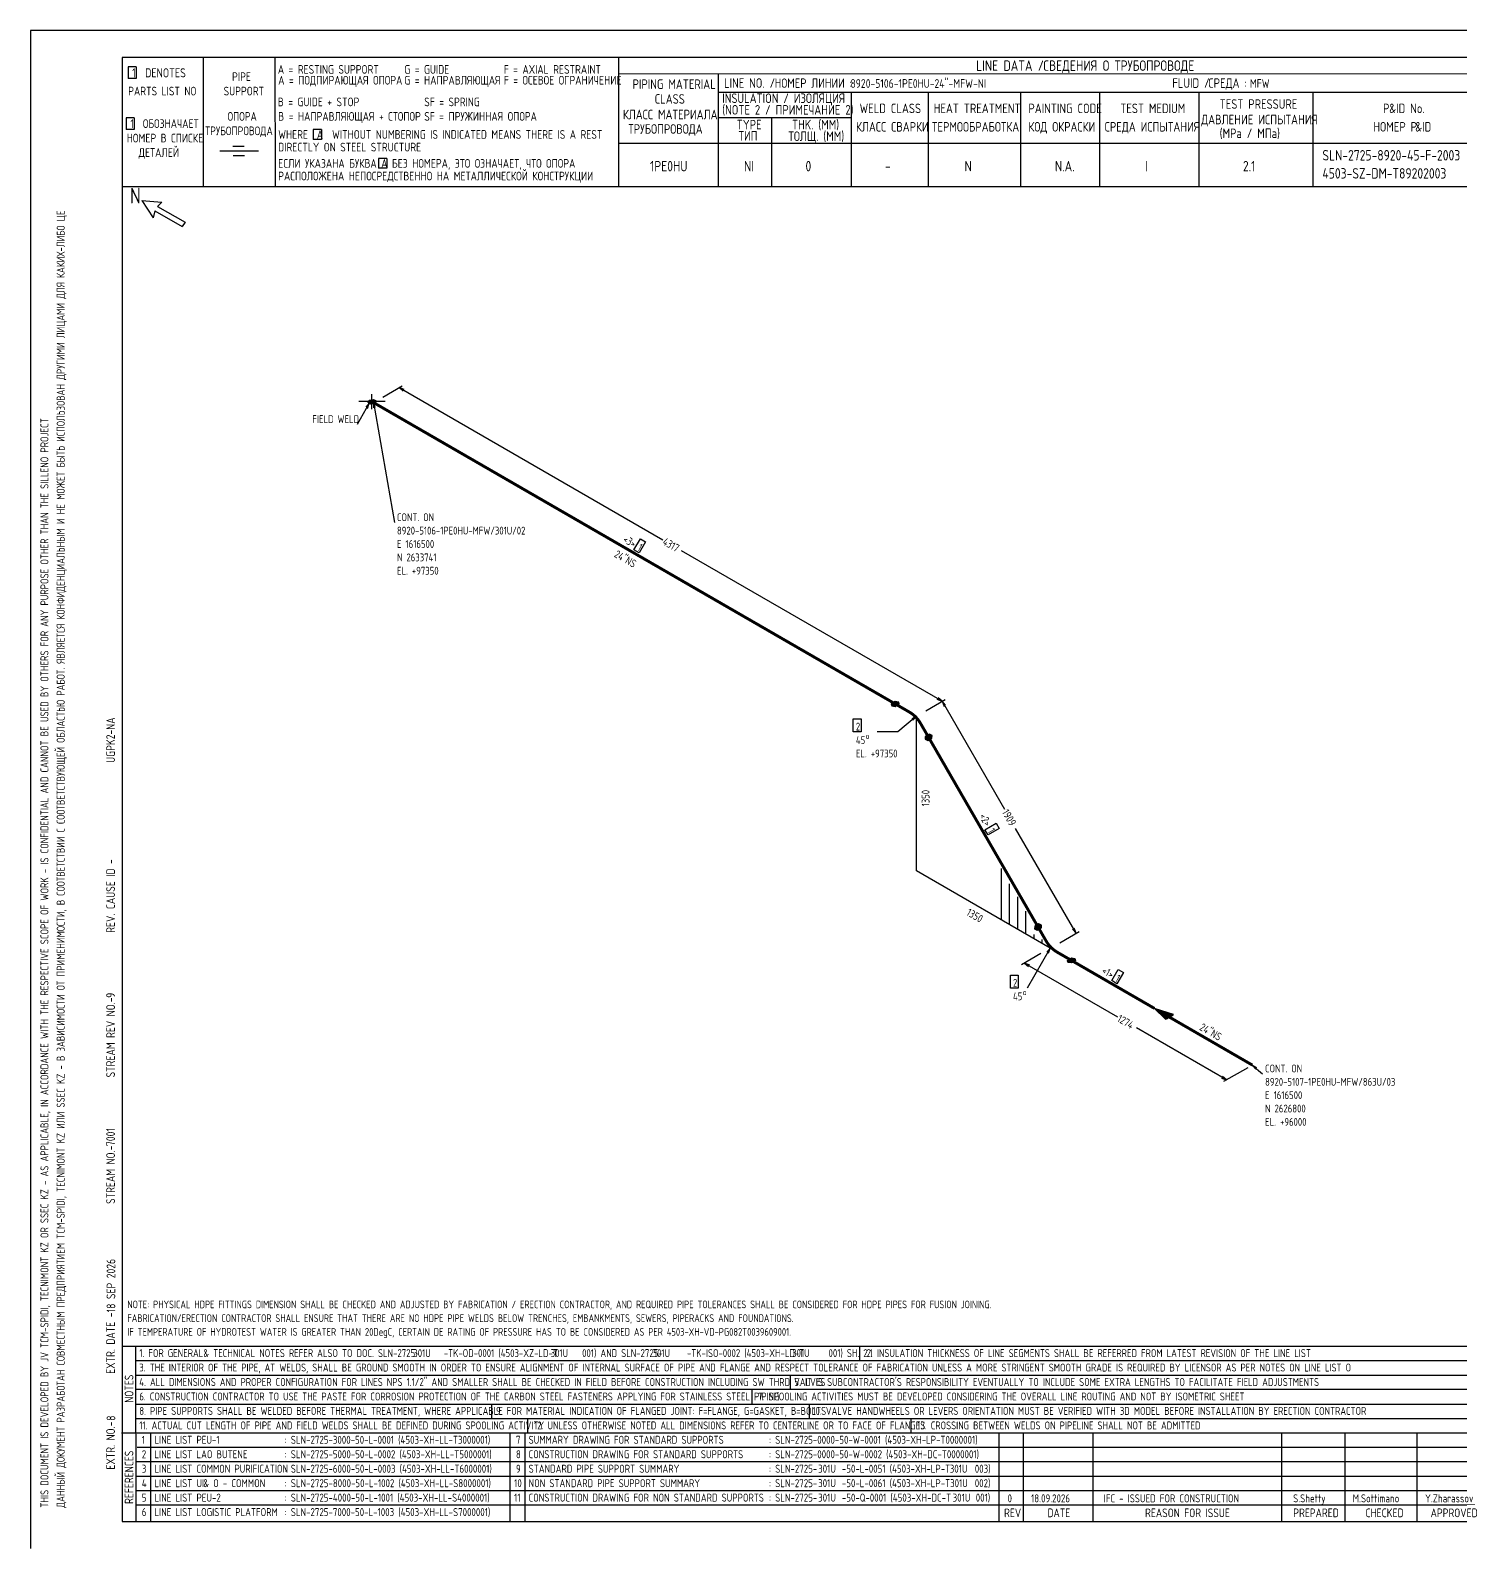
# Model space of a CAD drawing. Extents: x -1005 to 594, y -998 to 420.
# Drawn here: x 0 to 395.7, y 0 to 420 of the extents above; entities that cross this region are included whole.
import ezdxf

# ---------------------------------------------------------------- set-up
doc = ezdxf.new("R2010")
doc.units = 0
doc.styles.add('TTFN17', font='GOST type A')

msp = doc.modelspace()

# ---------------------------------------------------------------- linework, layer by layer
at = {"layer": 'GT_1', "flags": 128}
for points in [[(0, 420), (0, 0)], [(594, 420), (0, 420)], [(589.1, 412.5), (25.4, 412.5)], [(25.4, 412.5), (25.4, 7.5)], [(47.8, 412.5), (47.8, 376.7)], [(67.6, 412.5), (67.7, 376.7)], [(162.7, 412.5), (162.7, 376.7)], [(29.3, 409.9), (27.1, 409.9)], [(27.1, 409.9), (27.1, 406.7)], [(29.3, 409.9), (29.3, 406.7)], [(589.1, 408), (162.7, 407.9)], [(190.3, 407.8), (190.3, 376.7)], [(29.3, 406.7), (27.1, 406.7)], [(190.3, 402.9), (402.7, 402.9)], [(227.1, 402.9), (227.1, 376.7)], [(248.4, 402.9), (248.4, 376.8)], [(273.9, 402.9), (273.9, 376.7)], [(295.8, 402.9), (295.8, 376.7)], [(323.2, 402.9), (323.2, 376.7)], [(354.8, 402.9), (354.8, 376.8)], [(28.7, 395.8), (26.5, 395.8)], [(26.5, 395.8), (26.5, 392.6)], [(28.7, 395.8), (28.7, 392.6)], [(227.1, 395.8), (190.3, 395.8)], [(205, 395.8), (205, 376.7)], [(28.7, 392.6), (26.5, 392.6)], [(80.5, 392.6), (78.2, 392.6)], [(78.2, 392.6), (78.2, 389.8)], [(80.5, 392.6), (80.5, 389.8)], [(63.1, 386.6), (52.4, 386.6)], [(59.1, 387.9), (56, 387.9)], [(80.5, 389.8), (78.2, 389.8)], [(230.2, 388.7), (162.7, 388.7)], [(402.7, 388.7), (226.9, 388.7)], [(59.2, 385.3), (56.1, 385.3)], [(98.6, 384.6), (96.3, 384.6)], [(96.3, 384.6), (96.3, 381.9)], [(98.6, 384.6), (98.6, 381.9)], [(98.6, 381.9), (96.3, 381.9)], [(402.7, 376.7), (25.4, 376.7)], [(30.8, 372.9), (34, 368.1)], [(30.8, 372.9), (36.4, 372.5)], [(34.4, 370.1), (34, 368.1)], [(34.4, 370.1), (42, 365.7)], [(36.4, 372.5), (35.2, 371.3)], [(35.2, 371.3), (42.8, 366.9)], [(42.8, 366.9), (42, 365.7)], [(94.5, 315.2), (94.5, 319.4)], [(97.5, 318.57), (102.83, 321.65)], [(103.42, 320.68), (102, 321.2), (103.12, 320.23)], [(102, 321.2), (174.97, 279.05)], [(93.75, 316.85), (90.38, 311)], [(98.17, 317.3), (90.9, 317.3)], [(93.22, 315.43), (93.75, 316.85), (92.78, 315.73)], [(94.12, 316.62), (93.45, 317.07), (93.75, 317.68), (94.88, 317.9), (95.62, 317.52), (95.25, 316.85), (94.12, 316.62)], [(93.51, 317.2), (95.44, 317.2)], [(93.56, 317), (95.33, 317)], [(93.61, 317.4), (95.56, 317.4)], [(93.71, 317.6), (95.47, 317.6)], [(93.86, 316.8), (95, 316.8)], [(94.38, 317.8), (95.08, 317.8)], [(95.4, 315.65), (94.88, 317.07), (94.88, 315.57)], [(94.88, 317.07), (100.72, 283.85)], [(168.75, 279.35), (170.18, 278.52), (168.45, 275.45), (166.95, 276.27), (168.75, 279.35)], [(252.22, 234.43), (180.15, 276.05)], [(250.8, 234.95), (252.22, 234.43), (251.1, 235.4)], [(238.12, 233.68), (238.28, 233.15), (239.25, 233), (240.38, 233.68), (240.22, 234.2), (239.25, 234.35), (238.12, 233.68)], [(238.15, 233.6), (240.25, 233.6)], [(238.2, 233.4), (239.92, 233.4)], [(238.26, 233.2), (239.58, 233.2)], [(238.33, 233.8), (240.34, 233.8)], [(238.67, 234), (240.28, 234)], [(239, 234.2), (240.22, 234.2)], [(247.72, 231.8), (253.05, 234.88)], [(247.72, 231.8), (253.05, 234.88)], [(253.2, 233.3), (252.22, 234.43), (252.75, 233)], [(252.22, 234.43), (269.48, 204.57)], [(227.62, 229.55), (229.8, 229.55), (229.8, 225.95), (227.62, 225.95), (227.62, 229.55)], [(245.1, 230.3), (239.93, 225.95), (234.22, 225.95)], [(244.12, 229.18), (245.1, 230.3), (243.82, 229.55)], [(245.1, 187.47), (245.1, 230.3)], [(247.57, 224.68), (247.5, 223.93), (248.25, 223.55), (249.38, 224.22), (249.45, 224.97), (248.7, 225.35), (247.57, 224.68)], [(247.51, 224), (249, 224)], [(247.53, 224.2), (249.33, 224.2)], [(247.55, 224.4), (249.39, 224.4)], [(247.57, 224.6), (249.41, 224.6)], [(247.75, 223.8), (248.67, 223.8)], [(247.78, 224.8), (249.43, 224.8)], [(248.12, 225), (249.4, 225)], [(248.45, 225.2), (249, 225.2)], [(267.15, 200.68), (268.05, 199.25), (264.98, 197.45), (264.07, 198.88), (267.15, 200.68)], [(289.27, 170.22), (272.55, 199.25)], [(282.15, 166.1), (245.1, 187.47)], [(268.65, 173.9), (268.65, 188.15)], [(270.9, 172.62), (270.9, 183.88)], [(273.15, 171.28), (273.15, 180.28)], [(275.4, 170), (275.4, 176.38)], [(277.88, 172.18), (277.8, 171.43), (278.55, 171.05), (279.68, 171.72), (279.75, 172.47), (279, 172.85), (277.88, 172.18)], [(278.25, 172.4), (279.74, 172.4)], [(278.58, 172.6), (279.5, 172.6)], [(277.65, 168.72), (277.65, 169.85)], [(277.82, 171.6), (279.47, 171.6)], [(277.84, 171.8), (279.68, 171.8)], [(277.85, 171.4), (279.13, 171.4)], [(277.86, 172), (279.7, 172)], [(277.92, 172.2), (279.72, 172.2)], [(278.25, 171.2), (278.8, 171.2)], [(279.9, 167.38), (279.9, 168.5)], [(284.77, 167.6), (290.1, 170.68)], [(288.3, 171.35), (289.27, 170.22), (288.75, 171.65)], [(279.52, 164.6), (274.2, 161.53)], [(282.15, 166.1), (275.77, 155.07)], [(281.62, 164.68), (282.15, 166.1), (281.18, 164.97)], [(276.45, 161.45), (275.02, 161.97), (276.15, 161)], [(275.02, 161.97), (300.75, 147.12)], [(288, 163.4), (288.98, 163.25), (289.12, 162.72), (288, 162.05), (287.02, 162.2), (286.88, 162.72), (288, 163.4)], [(286.91, 162.6), (288.92, 162.6)], [(286.97, 162.4), (288.58, 162.4)], [(287, 162.8), (289.1, 162.8)], [(287.02, 162.2), (288.25, 162.2)], [(287.33, 163), (289.05, 163)], [(287.67, 163.2), (288.99, 163.2)], [(300.9, 160.18), (302.4, 159.35), (300.6, 156.28), (299.18, 157.18), (300.9, 160.18)], [(271.12, 158.68), (273.3, 158.68), (273.3, 155.07), (271.12, 155.07), (271.12, 158.68)], [(315.07, 147.05), (316.27, 147.72), (310.95, 149.45), (314.02, 146.45), (316.12, 147.65), (311.32, 149.22), (314.1, 146.53), (315.98, 147.57), (311.77, 149), (314.25, 146.6), (315.82, 147.5), (312.15, 148.7), (314.4, 146.68), (315.68, 147.35), (312.52, 148.55), (314.55, 146.75), (315.52, 147.28), (312.98, 148.25), (314.7, 146.82), (315.38, 147.2), (313.27, 148.1), (314.85, 146.9), (315.23, 147.12), (313.73, 147.8), (315, 146.97), (315.07, 147.05), (310.95, 149.45)], [(330.9, 129.65), (306, 144.05)], [(329.48, 130.18), (330.9, 129.65), (329.77, 130.62)], [(336.75, 133.03), (330.07, 129.2)], [(339.3, 133.03), (338.02, 133.78), (339, 132.65)], [(338.02, 133.78), (340.88, 131.38)], [(25.3, 56), (402.7, 56)], [(29.1, 56), (29.2, 7.5)], [(229.4, 56), (229.4, 52)], [(29.1, 52), (402.7, 52)], [(29.1, 48), (402.7, 48)], [(210.2, 48), (210.2, 44)], [(402.7, 44), (29.1, 44)], [(199.6, 44), (199.6, 40)], [(29.2, 40), (402.7, 40)], [(127.6, 40), (127.6, 36)], [(215.4, 40), (215.4, 36)], [(29.1, 36), (402.7, 36)], [(137.5, 36), (137.5, 32)], [(243.6, 36), (243.6, 32)], [(25.2, 32), (402.7, 32)], [(33.2, 32), (33.2, 7.6)], [(132.6, 32), (132.6, 7.6)], [(136.8, 32), (136.8, 7.6)], [(267.9, 32), (267.9, 7.5)], [(274.6, 32), (274.6, 7.5)], [(293.9, 32), (293.9, 7.5)], [(346.1, 32), (346.1, 7.5)], [(363.6, 32), (363.6, 7.5)], [(383.5, 32), (383.5, 7.5)], [(402.7, 28), (29.5, 28)], [(402.7, 24), (29.1, 24)], [(402.7, 20), (29.1, 20)], [(402.7, 16), (29.1, 16)], [(402.7, 12), (29.2, 12)], [(25.4, 7.5), (589.1, 7.5)], [(0, 0), (0, 0)]]:
    msp.add_lwpolyline(points, dxfattribs=at)
at = {"layer": 'GT_1', "const_width": 0.8, "flags": 128}
for points in [[(239.25, 233.68), (94.88, 317.07)], [(243.15, 231.43), (239.25, 233.68)], [(248.47, 224.45), (246.22, 228.35)], [(278.77, 171.95), (248.47, 224.45)], [(281.02, 168.05), (278.77, 171.95)], [(288, 162.72), (284.1, 164.97)], [(310.95, 149.45), (288, 162.72)], [(338.02, 133.78), (315.07, 147.05)]]:
    msp.add_lwpolyline(points, dxfattribs=at)
for points in [[(246.22, 228.35, 0.13166), (243.15, 231.43)], [(284.1, 164.97, -0.13166), (281.02, 168.05)]]:
    msp.add_lwpolyline(points, format="xyb", dxfattribs=at)

# ---------------------------------------------------------------- texts
at = {"layer": 'GT_1', "style": 'TTFN17'}
for s, height, p in [('LINE DATA /', 2.8875, (261.63, 408.8)), ('СВЕДЕНИЯ О ТРУБОПРОВОДЕ', 2.8875, (280.23, 408.8)), (' 1  DENOTES', 2.5025, (26.88, 407)), (' PIPE', 2.406, (54.56, 406)), ('A = RESTING SUPPORT', 2.4062, (68.46, 408)), ('A = ПОДПИРАЮЩАЯ ОПОРА', 2.4062, (68.56, 405)), ('G = GUIDE', 2.406, (103.46, 408)), ('G = НАПРАВЛЯЮЩАЯ', 2.4062, (103.46, 405)), ('F = AXIAL RESTRAINT', 2.4062, (130.96, 408)), ('F = ОСЕВОЕ ОГРАНИЧЕНИЕ', 2.4062, (130.96, 405)), ('PARTS LIST NO', 2.4062, (27.06, 402)), ('SUPPORT', 2.406, (53.46, 402)), ('PIPING MATERIAL', 2.6469, (166.6, 403.8)), ('LINE NO. /', 2.647, (191.9, 404.1)), ('НОМЕР ЛИНИИ :', 2.5987, (205.89, 404.1)), ('8920-5106-1PE0HU-24"-MFW-NI', 2.4062, (226.86, 404.1)), ('FLUID /', 2.647, (315.9, 404.1)), ('СРЕДА :', 2.647, (325.9, 404.1)), ('MFW', 2.406, (337.36, 404.1)), ('B = GUIDE + STOP', 2.4062, (68.46, 399)), ('SF = SPRING', 2.4062, (108.96, 399)), ('CLASS', 2.647, (172.7, 399.7)), ('(NOTE 2 / ПРИМЕЧАНИЕ 2)', 2.6469, (191.4, 396.7)), ('INSULATION / ИЗОЛЯЦИЯ', 2.6469, (191.4, 399.9)), ('WELD CLASS', 2.647, (229.4, 397.1)), ('HEAT TREATMENT', 2.6469, (249.9, 397.1)), ('PAINTING CODE', 2.6469, (276.1, 397.1)), ('TEST MEDIUM', 2.6469, (301.5, 397.1)), ('TEST PRESSURE', 2.6469, (329, 398.3)), ('P', 2.65, (374.2, 397.1)), ('&ID No.', 2.647, (375.91, 397.1)), (' 1  ОБОЗНАЧАЕТ', 2.4062, (26.46, 393)), ('ОПОРА', 2.406, (54.56, 395)), ('B = НАПРАВЛЯЮЩАЯ + СТОПОР', 2.4062, (68.56, 395)), ('SF = ПРУЖИННАЯ ОПОРА', 2.4062, (108.96, 395)), ('КЛАСС МАТЕРИАЛА', 2.6469, (163.9, 395.4)), ('TYPE', 2.647, (195.4, 392.6)), ('THK. (MM)', 2.647, (210.7, 392.6)), ('ДАВЛЕНИЕ ИСПЫТАНИЯ', 2.6469, (323.9, 394)), ('НОМЕР В СПИСКЕ', 2.4062, (26.66, 389)), ('ТРУБОПРОВОДА', 2.4062, (48.36, 391)), ('WHERE  A  WITHOUT NUMBERING IS INDICATED MEANS THERE IS A REST', 2.4062, (68.56, 390)), ('ТРУБОПРОВОДА', 2.6469, (165.4, 391.4)), ('ТИП', 2.647, (195.9, 389.5)), ('ТОЛЩ. (ММ)', 2.647, (209.7, 389.4)), ('КЛАСС СВАРКИ', 2.6469, (228.4, 392)), ('ТЕРМООБРАБОТКА', 2.6469, (249.4, 392)), ('КОД ОКРАСКИ', 2.6469, (276.1, 392)), ('СРЕДА ИСПЫТАНИЯ', 2.6469, (297.2, 392)), ('(MPa / МПа)', 2.6469, (329, 390.2)), ('НОМЕР P', 2.647, (371.5, 392)), ('&ID', 2.647, (383.1, 392)), ('ДЕТАЛЕЙ', 2.406, (29.96, 385)), ('DIRECTLY ON STEEL STRUCTURE', 2.4062, (68.56, 386.5)), ('SLN-2725-8920-45-F-2003', 2.8875, (357.43, 384)), ('ЕСЛИ УКАЗАНА БУКВА A БЕЗ НОМЕРА, ЭТО ОЗНАЧАЕТ, ЧТО ОПОРА', 2.4062, (68.56, 382)), ('1PE0HU', 2.888, (171.43, 381)), ('NI', 2.888, (197.43, 381)), ('0', 2.89, (214.43, 381)), ('-', 2.89, (236.43, 381)), ('N', 2.89, (258.43, 381)), ('N.A.', 2.888, (283.43, 381)), ('I', 2.89, (308.43, 381)), ('2.1', 2.888, (335.43, 381)), ('РАСПОЛОЖЕНА НЕПОСРЕДСТВЕННО НА МЕТАЛЛИЧЕСКОЙ КОНСТРУКЦИИ', 2.4062, (68.56, 378.5)), ('4503-SZ-DM-T89202003', 2.8875, (357.43, 379)), ('N', 4.33, (27.55, 372.1)), ('FIELD WELD', 2.166, (78.03, 311.38)), ('CONT. ON', 2.166, (101.42, 284.23)), ('8920-5106-1PE0HU-MFW/301U/02', 2.1656, (101.42, 280.53)), ('E 1616500', 2.166, (101.42, 276.83)), ('N 2633741', 2.166, (101.42, 273.13)), ('EL. +97350', 2.166, (101.42, 269.44)), ('2', 2.17, (228.36, 226.32)), ('45', 2.166, (228.36, 222.57)), ('o', 1.62, (231.01, 223.98)), ('EL. +97350', 2.166, (228.36, 218.88)), ('2', 2.17, (271.83, 155.45)), ('45', 2.166, (271.83, 151.7)), ('o', 1.62, (274.48, 153.11)), ('CONT. ON', 2.166, (341.57, 131.75)), ('8920-5107-1PE0HU-MFW/863U/03', 2.1656, (341.57, 128.05)), ('E 1616500', 2.166, (341.57, 124.36)), ('N 2626800', 2.166, (341.57, 120.66)), ('EL. +96000', 2.166, (341.57, 116.96)), ('NOTE: PHYSICAL HDPE FITTINGS DIMENSION SHALL BE CHECKED AND ADJUSTED BY FABRICATION / ERECTION CONTRACTOR, AND REQUIRED PIPE TOLERANCES SHALL BE CONSIDERED FOR HDPE PIPES FOR FUSION JOINING.', 2.1175, (26.82, 66.5)), ('FABRICATION/ERECTION CONTRACTOR SHALL ENSURE THAT THERE ARE NO HDPE PIPE WELDS BELOW TRENCHES, EMBANKMENTS, SEWERS, PIPERACKS AND FOUNDATIONS.', 2.1175, (26.82, 62.7)), ('IF TEMPERATURE OF HYDROTEST WATER IS GREATER THAN 20DegC, CERTAIN DE RATING OF PRESSURE HAS TO BE CONSIDERED AS PER 4503-XH-VD-PG082T0039609001.', 2.1175, (26.82, 58.9)), ('1. FOR GENERAL', 2.1849, (30.13, 53)), ('& TECHNICAL NOTES REFER ALSO TO DOC. SLN-2725-      -TK-OD-0001 (4503-XZ-LD-T      001) AND SLN-2725-      -TK-ISO-0002 (4503-XH-LD-T      001) SH. 2.1', 2.18487, (47.87, 53)), ('301U', 2.185, (105.93, 53)), ('301U', 2.185, (143.93, 53)), ('301U', 2.185, (172.13, 53)), ('301U', 2.185, (210.73, 53)), ('2. INSULATION THICKNESS OF LINE SEGMENTS SHALL BE REFERRED FROM LATEST REVISION OF THE LINE LIST', 2.1849, (231.33, 53)), ('3. THE INTERIOR OF THE PIPE, AT WELDS, SHALL BE GROUND SMOOTH IN ORDER TO ENSURE ALIGNMENT OF INTERNAL SURFACE OF PIPE AND FLANGE AND RESPECT TOLERANCE OF FABRICATION UNLESS A MORE STRINGENT SMOOTH GRADE IS REQUIRED BY LICENSOR AS PER NOTES ON LINE LIST O', 2.18487, (30.13, 49)), ('4. ALL DIMENSIONS AND PROPER CONFIGURATION FOR LINES NPS 1.1/2" AND SMALLER SHALL BE CHECKED IN FIELD BEFORE CONSTRUCTION INCLUDING SW THRD VALVES', 2.18487, (30.13, 45)), ("5. IT IS SUBCONTRACTOR'S RESPONSIBILITY EVENTUALLY TO INCLUDE SOME EXTRA LENGTHS TO FACILITATE FIELD ADJUSTMENTS", 2.18487, (211.33, 45)), ('6. CONSTRUCTION CONTRACTOR TO USE THE PASTE FOR CORROSION PROTECTION OF THE CARBON STEEL FASTENERS APPLYING FOR STAINLESS STEEL PIPING', 2.18487, (30.13, 41)), ('7. SPOOLING ACTIVITIES MUST BE DEVELOPED CONSIDERING THE OVERALL LINE ROUTING AND NOT BY ISOMETRIC SHEET', 2.18487, (201.33, 41)), ('8. PIPE SUPPORTS SHALL BE WELDED BEFORE THERMAL TREATMENT, WHERE APPLICABLE', 2.1849, (30.13, 37)), ('9. FOR MATERIAL INDICATION OF FLANGED JOINT: F=FLANGE, G=GASKET, B=BOLTS', 2.1849, (128.83, 37)), ('10. VALVE HANDWHEELS OR LEVERS ORIENTATION MUST BE VERIFIED WITH 3D MODEL BEFORE INSTALLATION BY ERECTION CONTRACTOR', 2.18487, (216.33, 37)), ('11. ACTUAL CUT LENGTH OF PIPE AND FIELD WELDS SHALL BE DEFINED DURING SPOOLING ACTIVITY', 2.1849, (30.13, 33)), ('12. UNLESS OTHERWISE NOTED ALL DIMENSIONS REFER TO CENTERLINE OR TO FACE OF FLANGES', 2.1849, (139.33, 33)), ('13. CROSSING BETWEEN WELDS ON PIPELINE SHALL NOT BE ADMITTED', 2.1849, (245.33, 33)), ('1', 2.21, (30.83, 29)), ('LINE LIST PEU-1', 2.2138, (34.33, 29)), (': SLN-2725-3000-50-L-0001 (4503-XH-LL-T3000001)', 2.2138, (70.33, 29)), ('7', 2.21, (134.33, 29)), ('SUMMARY DRAWING FOR STANDARD SUPPORTS', 2.2138, (137.83, 29)), (': SLN-2725-0000-50-W-0001 (4503-XH-LP-T0000001)', 2.2138, (204.33, 29)), ('2', 2.21, (30.83, 25)), ('LINE LIST LAO BUTENE', 2.2138, (34.33, 25)), (': SLN-2725-5000-50-L-0002 (4503-XH-LL-T5000001)', 2.2138, (70.33, 25)), ('8', 2.21, (134.33, 25)), ('CONSTRUCTION DRAWING FOR STANDARD SUPPORTS', 2.2138, (137.83, 25)), (': SLN-2725-0000-50-W-0002 (4503-XH-DC-T0000001)', 2.2138, (204.33, 25)), ('3', 2.21, (30.83, 21)), ('LINE LIST COMMON PURIFICATION', 2.2138, (34.33, 21)), (': SLN-2725-6000-50-L-0003 (4503-XH-LL-T6000001)', 2.2138, (70.33, 21)), ('9', 2.21, (134.33, 21)), ('STANDARD PIPE SUPPORT SUMMARY', 2.2138, (137.83, 21)), (': SLN-2725-      -50-L-0051 (4503-XH-LP-T      003)', 2.2138, (204.33, 21)), ('301U', 2.214, (217.93, 21)), ('301U', 2.214, (254.33, 21)), ('4', 2.21, (30.83, 17)), ('LINE LIST UI', 2.2138, (34.33, 17)), ('& O - COMMON', 2.2138, (47.85, 17)), (': SLN-2725-8000-50-L-1002 (4503-XH-LL-S8000001)', 2.2138, (70.33, 17)), ('10', 2.214, (133.83, 17)), ('NON STANDARD PIPE SUPPORT SUMMARY', 2.2138, (137.83, 17)), (': SLN-2725-      -50-L-0061 (4503-XH-LP-T      002)', 2.2138, (204.33, 17)), ('301U', 2.214, (217.93, 17)), ('301U', 2.214, (254.43, 17)), ('5', 2.21, (30.83, 13)), ('LINE LIST PEU-2', 2.2138, (34.33, 13)), (': SLN-2725-4000-50-L-1001 (4503-XH-LL-S4000001)', 2.2138, (70.33, 13)), ('11', 2.214, (133.83, 13)), ('CONSTRUCTION DRAWING FOR NON STANDARD SUPPORTS', 2.2138, (137.83, 13)), (': SLN-2725-      -50-Q-0001 (4503-XH-DC-T      001)', 2.2138, (204.33, 13)), ('301U', 2.214, (217.93, 13)), ('301U', 2.214, (255.13, 13)), ('0', 2.21, (270.33, 12.8)), ('18.09.2026', 2.214, (276.83, 12.8)), ('IFC - ISSUED FOR CONSTRUCTION', 2.2138, (296.93, 12.8)), ('S.Shetty', 2.214, (349.33, 12.8)), ('M.Sottimano', 2.2138, (365.83, 12.8)), ('Y.Zharassov', 2.2138, (385.83, 12.8)), ('6', 2.21, (30.83, 9)), ('LINE LIST LOGISTIC PLATFORM', 2.2138, (34.33, 9)), (': SLN-2725-7000-50-L-1003 (4503-XH-LL-S7000001)', 2.2138, (70.33, 9)), ('REV', 2.406, (269.36, 8.7)), ('DATE', 2.406, (281.36, 8.7)), ('REASON FOR ISSUE', 2.4062, (308.36, 8.7)), ('PREPARED', 2.406, (349.36, 8.7)), ('CHECKED', 2.406, (369.36, 8.7)), ('APPROVED', 2.406, (387.36, 8.7))]:
    msp.add_text(s, height=height, dxfattribs=at).set_placement(p)
for s, height, rotation, p in [('ДАННЫЙ ДОКУМЕНТ РАЗРАБОТАН СОВМЕСТНЫМ ПРЕДПРИЯТИЕМ TCM-SPIDI, TECNIMONT KZ ИЛИ SSEC KZ - В ЗАВИСИМОСТИ ОТ ПРИМЕНИМОСТИ, В СООТВЕТСТВИИ С СООТВЕТСТВУЮЩЕЙ ОБЛАСТЬЮ РАБОТ. ЯВЛЯЕТСЯ КОНФИДЕНЦИАЛЬНЫМ И НЕ МОЖЕТ БЫТЬ ИСПОЛЬЗОВАН ДРУГИМИ ЛИЦАМИ ДЛЯ КАКИХ-ЛИБО ЦЕ', 2.21375, 90, (9.5, 11.33)), ('THIS DOCUMENT IS DEVELOPED BY JV TCM-SPIDI, TECNIMONT KZ OR SSEC KZ - AS APPLICABLE, IN ACCORDANCE WITH THE RESPECTIVE SCOPE OF WORK - IS CONFIDENTIAL AND CANNOT BE USED BY OTHERS FOR ANY PURPOSE OTHER THAN THE SILLENO PROJECT', 2.21375, 90, (5, 11.33)), ('<3>', 2.166, -30, (163.69, 278.6)), ('1', 2.17, -30, (167.74, 276.26)), ('4317', 2.166, -30, (174.69, 277.92)), ('24"NS', 2.166, -30, (161.31, 274.47)), ('UGPK2-NA', 2.406, 90, (23.4, 217.36)), ('1350', 2.166, 90, (248.74, 205.32)), ('<2>', 2.166, -60, (262.35, 202.66)), ('1909', 2.166, -60, (268.67, 203.7)), ('1', 2.17, -60, (264.76, 198.48)), ('REV. CAUSE ID -', 2.4062, 90, (23.4, 170.36)), ('1350', 2.166, -30, (258.75, 175.36)), ('<1>', 2.166, -30, (296.14, 159.27)), ('1', 2.17, -30, (299.92, 157.09)), ('9', 2.41, 90, (23.4, 152.36)), ('STREAM REV NO.-', 2.4062, 90, (23.4, 130.36)), ('1274', 2.166, -30, (300.44, 145.96)), ('24"NS', 2.166, -30, (323.22, 143.6)), ('7001', 2.406, 90, (23.4, 111.36)), ('STREAM NO.-', 2.4062, 90, (23.4, 95.36)), ('18 SEP 2026', 2.4062, 90, (23.5, 65.36)), ('EXTR. DATE -', 2.4062, 90, (23.4, 48.36)), ('NOTES', 2.406, 90, (28.5, 40.36)), ('EXTR. NO.-', 2.406, 90, (23.4, 21.86)), ('8', 2.41, 90, (23.5, 35.36)), ('REFERENCES', 2.406, 90, (28.5, 12.36))]:
    msp.add_text(s, height=height, rotation=rotation, dxfattribs=at).set_placement(p)

doc.saveas('drawing.dxf')
